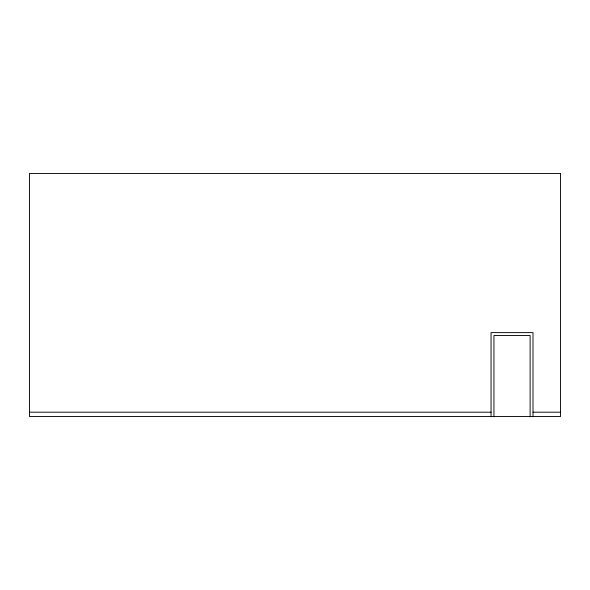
<?xml version="1.0" encoding="UTF-8"?>
<svg xmlns="http://www.w3.org/2000/svg" width="590" height="590" viewBox="0 0 590 590"><rect width="100%" height="100%" fill="white"/><g stroke="black" fill="none" stroke-linecap="round" stroke-linejoin="round"><path stroke-width="0.89" d="M29.5 412.196L491.05 412.196M533.006 412.196L560.5 412.196M533.006 416.54L533.006 332.62L491.05 332.62L491.05 416.54M530.115 416.54L530.115 335.511L493.941 335.511L493.941 416.54M560.5 173.46L29.5 173.46L29.5 416.54L560.5 416.54L560.5 173.46"/></g></svg>
